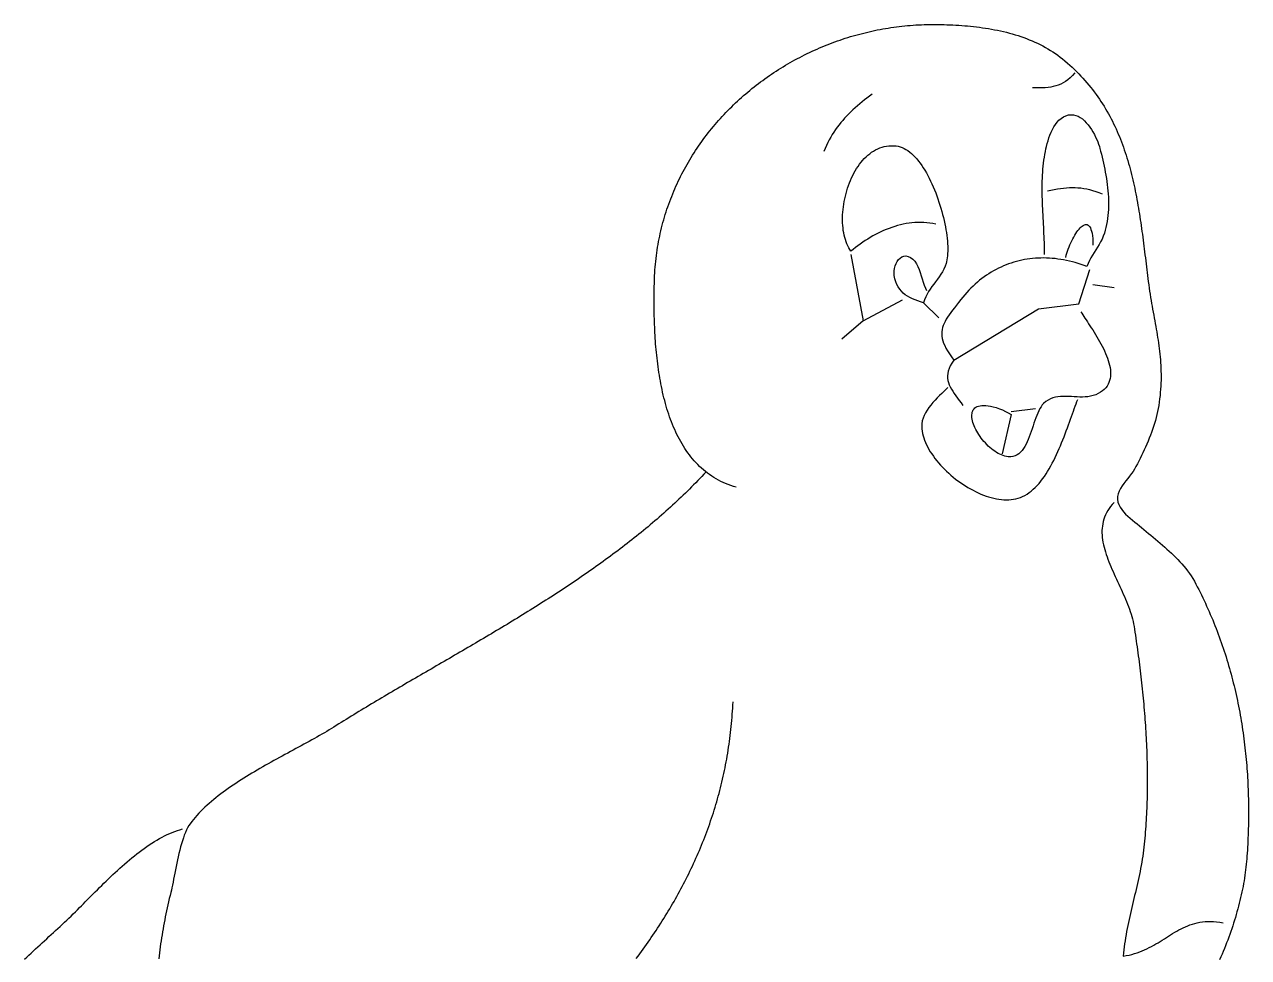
# Model space of a CAD drawing. Header units: millimetres. Extents: x 38 to 1209, y 36 to 1580.
# Drawn here: x 184.8 to 589.4, y 1271.5 to 1580 of the extents above; entities that cross this region are included whole.
import ezdxf

# ---------------------------------------------------------------- set-up
doc = ezdxf.new("R2010")
doc.units = ezdxf.units.MM
doc.layers.add('0_0_0', color=3, linetype='Continuous')

msp = doc.modelspace()

# ---------------------------------------------------------------- linework, layer by layer
at = {"layer": '0_0_0'}
for points in [[(420, 1427), (419.1094, 1427.2651), (418.2383, 1427.5542), (417.3864, 1427.8667), (416.5534, 1428.2024), (415.7392, 1428.5607), (414.9435, 1428.9412), (414.1663, 1429.3435), (413.4071, 1429.7672), (412.6659, 1430.2118), (411.9424, 1430.6769), (411.2364, 1431.1621), (410.5478, 1431.667), (409.8762, 1432.1911), (409.2216, 1432.7339), (408.5836, 1433.2952), (407.9621, 1433.8744), (407.3569, 1434.4711), (406.7677, 1435.0849), (406.1944, 1435.7153), (405.6367, 1436.362), (405.0944, 1437.0245), (404.5674, 1437.7023), (404.0554, 1438.3951), (403.5582, 1439.1025), (403.0757, 1439.8239), (402.6075, 1440.559), (402.1535, 1441.3073), (401.7135, 1442.0684), (401.2872, 1442.8419), (400.8745, 1443.6274), (400.4752, 1444.4244), (400.089, 1445.2325), (399.7157, 1446.0512), (399.3552, 1446.8802), (399.0072, 1447.719), (398.6715, 1448.5672), (398.3479, 1449.4244), (398.0362, 1450.2901), (397.7361, 1451.1639), (397.4476, 1452.0454), (397.1703, 1452.9341), (396.9041, 1453.8296), (396.6488, 1454.7316), (396.4041, 1455.6395), (396.1698, 1456.5529), (395.9458, 1457.4715), (395.7317, 1458.3947), (395.5275, 1459.3222), (395.3329, 1460.2535), (395.1477, 1461.1882), (394.9717, 1462.1259), (394.8047, 1463.0661), (394.6464, 1464.0085), (394.4967, 1464.9525), (394.3553, 1465.8978), (394.2221, 1466.8439), (394.0969, 1467.7905), (393.9793, 1468.737), (393.8693, 1469.683), (393.7666, 1470.6282), (393.671, 1471.5721), (393.5823, 1472.5142), (393.5003, 1473.4542), (393.4248, 1474.3916), (393.3555, 1475.3259), (393.2923, 1476.2569), (393.235, 1477.1839), (393.1833, 1478.1067), (393.137, 1479.0247), (393.096, 1479.9376), (393.06, 1480.8448), (393.0288, 1481.7461), (393.0022, 1482.641), (392.98, 1483.5289), (392.962, 1484.4096), (392.948, 1485.2826), (392.9378, 1486.1474), (392.9311, 1487.0036), (392.9278, 1487.8508), (392.9276, 1488.6886), (392.9304, 1489.5165), (392.9359, 1490.3341), (392.9439, 1491.1411), (392.9542, 1491.9368), (392.9667, 1492.721), (392.981, 1493.4933), (392.997, 1494.253), (393.0146, 1495), (393.0438, 1495.9655), (393.0841, 1496.9277), (393.1353, 1497.8864), (393.1973, 1498.8416), (393.2702, 1499.7933), (393.3537, 1500.7413), (393.4479, 1501.6858), (393.5527, 1502.6266), (393.668, 1503.5638), (393.7938, 1504.4971), (393.9299, 1505.4268), (394.0763, 1506.3526), (394.2331, 1507.2745), (394.3999, 1508.1926), (394.5769, 1509.1067), (394.764, 1510.0169), (394.961, 1510.923), (395.168, 1511.8251), (395.3848, 1512.7232), (395.6113, 1513.617), (395.8476, 1514.5068), (396.0935, 1515.3923), (396.349, 1516.2736), (396.614, 1517.1506), (396.8885, 1518.0232), (397.1723, 1518.8915), (397.4655, 1519.7555), (397.7678, 1520.6149), (398.0794, 1521.4699), (398.4, 1522.3204), (398.7297, 1523.1663), (399.0684, 1524.0076), (399.416, 1524.8443), (399.7724, 1525.6763), (400.1376, 1526.5036), (400.5115, 1527.3261), (400.894, 1528.1438), (401.2851, 1528.9567), (401.6847, 1529.7648), (402.0927, 1530.5679), (402.5091, 1531.3661), (402.9338, 1532.1593), (403.3667, 1532.9474), (403.8078, 1533.7305), (404.257, 1534.5085), (404.7142, 1535.2813), (405.1794, 1536.0489), (405.6525, 1536.8114), (406.1334, 1537.5685), (406.622, 1538.3204), (407.1184, 1539.0669), (407.6224, 1539.808), (408.134, 1540.5437), (408.653, 1541.2739), (409.1795, 1541.9987), (409.7133, 1542.7179), (410.2544, 1543.4315), (410.8028, 1544.1395), (411.3583, 1544.8419), (411.9209, 1545.5385), (412.4905, 1546.2294), (413.0671, 1546.9146), (413.6505, 1547.5939), (414.2408, 1548.2674), (414.8379, 1548.935), (415.4416, 1549.5966), (416.0519, 1550.2523), (416.6688, 1550.902), (417.2922, 1551.5456), (417.922, 1552.1831), (418.5582, 1552.8145), (419.2006, 1553.4397), (419.8492, 1554.0588), (420.504, 1554.6715), (421.1649, 1555.278), (421.8318, 1555.8782), (422.5046, 1556.472), (423.1834, 1557.0594), (423.8679, 1557.6404), (424.5582, 1558.2149), (425.2541, 1558.7828), (425.9557, 1559.3442), (426.6628, 1559.899), (427.3754, 1560.4472), (428.0934, 1560.9887), (428.8167, 1561.5235), (429.5453, 1562.0515), (430.2792, 1562.5727), (431.0181, 1563.0871), (431.7622, 1563.5946), (432.5112, 1564.0952), (433.2652, 1564.5888), (434.024, 1565.0755), (434.7877, 1565.5551), (435.5561, 1566.0276), (436.3292, 1566.4931), (437.1068, 1566.9514), (437.889, 1567.4025), (438.6757, 1567.8463), (439.4668, 1568.283), (440.2622, 1568.7123), (441.0618, 1569.1342), (441.8657, 1569.5488), (442.6737, 1569.956), (443.4858, 1570.3556), (444.3019, 1570.7478), (445.1219, 1571.1325), (445.9457, 1571.5095), (446.7734, 1571.879), (447.6048, 1572.2408), (448.4398, 1572.5949), (449.2785, 1572.9412), (450.1206, 1573.2798), (450.9663, 1573.6105), (451.8153, 1573.9335), (452.6676, 1574.2485), (453.5232, 1574.5555), (454.382, 1574.8546), (455.244, 1575.1457), (456.1089, 1575.4288), (456.9769, 1575.7037), (457.8478, 1575.9705), (458.7215, 1576.2292), (459.5981, 1576.4796), (460.4773, 1576.7218), (461.3592, 1576.9557), (462.2437, 1577.1813), (463.1307, 1577.3985), (464.0202, 1577.6073), (464.912, 1577.8077), (465.8062, 1577.9996), (466.7026, 1578.1829), (467.6012, 1578.3577), (468.5019, 1578.5239), (469.4047, 1578.6815), (470.3094, 1578.8304), (471.2161, 1578.9705), (472.1246, 1579.1019), (473.0349, 1579.2245), (473.9469, 1579.3383), (474.8605, 1579.4432), (475.7758, 1579.5392), (476.6925, 1579.6262), (477.6107, 1579.7042), (478.5302, 1579.7732), (479.4511, 1579.8331), (480.3732, 1579.8839), (481.2964, 1579.9256), (482.2208, 1579.9581), (483.1463, 1579.9813), (484.0726, 1579.9953), (485, 1580), (485.9314, 1579.9972), (486.8704, 1579.9888), (487.8166, 1579.9743), (488.7694, 1579.9534), (489.7283, 1579.9257), (490.6928, 1579.8909), (491.6623, 1579.8486), (492.6364, 1579.7985), (493.6145, 1579.7402), (494.5961, 1579.6734), (495.5807, 1579.5978), (496.5677, 1579.5128), (497.5568, 1579.4183), (498.5472, 1579.3139), (499.5386, 1579.1991), (500.5304, 1579.0737), (501.5221, 1578.9373), (502.5132, 1578.7896), (503.5031, 1578.6301), (504.4913, 1578.4586), (505.4774, 1578.2747), (506.4608, 1578.078), (507.441, 1577.8682), (508.4174, 1577.6449), (509.3896, 1577.4078), (510.3571, 1577.1565), (511.3193, 1576.8907), (512.2756, 1576.61), (513.2257, 1576.3141), (514.1689, 1576.0026), (515.1048, 1575.6751), (516.0328, 1575.3314), (516.9525, 1574.971), (517.8632, 1574.5936), (518.7646, 1574.1988), (519.656, 1573.7863), (520.537, 1573.3558), (521.407, 1572.9069), (522.2655, 1572.4392), (523.112, 1571.9524), (523.946, 1571.4461), (524.767, 1570.92), (525.5745, 1570.3737), (526.3679, 1569.8069), (527.1466, 1569.2192), (527.9104, 1568.6103), (528.7318, 1567.926), (529.5351, 1567.2351), (530.3205, 1566.5375), (531.0881, 1565.8334), (531.8383, 1565.1229), (532.5713, 1564.4059), (533.2872, 1563.6827), (533.9864, 1562.9532), (534.6691, 1562.2176), (535.3356, 1561.4759), (535.9859, 1560.7281), (536.6205, 1559.9745), (537.2396, 1559.215), (537.8433, 1558.4496), (538.4319, 1557.6786), (539.0057, 1556.902), (539.5649, 1556.1198), (540.1098, 1555.3321), (540.6405, 1554.539), (541.1573, 1553.7406), (541.6605, 1552.9369), (542.1503, 1552.1281), (542.6269, 1551.3141), (543.0905, 1550.4951), (543.5415, 1549.6712), (543.9801, 1548.8423), (544.4064, 1548.0087), (544.8207, 1547.1703), (545.2233, 1546.3273), (545.6145, 1545.4797), (545.9943, 1544.6277), (546.3632, 1543.7711), (546.7212, 1542.9103), (547.0687, 1542.0451), (547.406, 1541.1758), (547.7331, 1540.3023), (548.0505, 1539.4248), (548.3582, 1538.5433), (548.6566, 1537.6579), (548.9459, 1536.7686), (549.2263, 1535.8757), (549.4982, 1534.979), (549.7616, 1534.0788), (550.0168, 1533.175), (550.2642, 1532.2678), (550.5038, 1531.3572), (550.7361, 1530.4433), (550.9611, 1529.5262), (551.1792, 1528.606), (551.3906, 1527.6826), (551.5955, 1526.7563), (551.7941, 1525.8271), (551.9868, 1524.895), (552.1736, 1523.9601), (552.355, 1523.0226), (552.5311, 1522.0824), (552.7021, 1521.1397), (552.8683, 1520.1945), (553.03, 1519.2469), (553.1873, 1518.297), (553.3405, 1517.3449), (553.4899, 1516.3906), (553.6357, 1515.4342), (553.7781, 1514.4758), (553.9174, 1513.5154), (554.0537, 1512.5532), (554.1874, 1511.5892), (554.3187, 1510.6234), (554.4478, 1509.6561), (554.575, 1508.6871), (554.7005, 1507.7167), (554.8245, 1506.7449), (554.9473, 1505.7717), (555.0691, 1504.7973), (555.1901, 1503.8216), (555.3107, 1502.8449), (555.4309, 1501.8671), (555.5512, 1500.8884), (555.6717, 1499.9087), (555.7926, 1498.9283), (555.9142, 1497.9471), (556.0367, 1496.9653), (556.1604, 1495.9829), (556.2855, 1495), (556.4274, 1493.9255), (556.5754, 1492.8672), (556.729, 1491.8241), (556.8873, 1490.7956), (557.0497, 1489.7806), (557.2155, 1488.7784), (557.3841, 1487.788), (557.5547, 1486.8088), (557.7267, 1485.8396), (557.8994, 1484.8799), (558.0721, 1483.9286), (558.2442, 1482.9849), (558.4149, 1482.0481), (558.5836, 1481.1171), (558.7496, 1480.1913), (558.9122, 1479.2697), (559.0708, 1478.3514), (559.2246, 1477.4357), (559.373, 1476.5216), (559.5153, 1475.6083), (559.6508, 1474.6951), (559.7788, 1473.7809), (559.8987, 1472.865), (560.0098, 1471.9465), (560.1114, 1471.0246), (560.2028, 1470.0984), (560.2833, 1469.167), (560.3523, 1468.2296), (560.409, 1467.2854), (560.4529, 1466.3335), (560.4832, 1465.373), (560.4992, 1464.4032), (560.5002, 1463.4231), (560.4857, 1462.4318), (560.4548, 1461.4286), (560.407, 1460.4127), (560.3415, 1459.383), (560.2576, 1458.3388), (560.1547, 1457.2793), (560.0322, 1456.2035), (559.8892, 1455.1107), (559.7252, 1454), (559.5595, 1453.024), (559.367, 1452.0436), (559.1491, 1451.06), (558.9067, 1450.0739), (558.6412, 1449.0864), (558.3537, 1448.0984), (558.0454, 1447.1108), (557.7175, 1446.1247), (557.3711, 1445.1409), (557.0074, 1444.1604), (556.6277, 1443.1842), (556.2331, 1442.2132), (555.8248, 1441.2483), (555.404, 1440.2907), (554.9719, 1439.341), (554.5296, 1438.4004), (554.0783, 1437.4698), (553.6193, 1436.5502), (553.1537, 1435.6424), (552.6826, 1434.7475), (552.2074, 1433.8663), (551.7291, 1433), (551.2662, 1432.2507), (550.7211, 1431.4847), (550.1182, 1430.7023), (549.4818, 1429.9041), (548.8364, 1429.0904), (548.2064, 1428.2618), (547.6162, 1427.4186), (547.0903, 1426.5613), (546.653, 1425.6903), (546.3288, 1424.8061), (546.1421, 1423.9092), (546.1173, 1423), (546.2604, 1422.1113), (546.5504, 1421.2531), (546.9681, 1420.425), (547.4947, 1419.6266), (548.1111, 1418.8575), (548.7984, 1418.1175), (549.5375, 1417.406), (550.3096, 1416.7229), (551.0957, 1416.0676), (551.8767, 1415.4399), (552.6338, 1414.8393), (553.3478, 1414.2656), (554, 1413.7183), (554.7707, 1413.0539), (555.5445, 1412.3962), (556.3202, 1411.7436), (557.0966, 1411.0948), (557.8726, 1410.4485), (558.647, 1409.8032), (559.4187, 1409.1577), (560.1864, 1408.5104), (560.9491, 1407.86), (561.7056, 1407.2052), (562.4546, 1406.5446), (563.1951, 1405.8767), (563.9259, 1405.2003), (564.6458, 1404.514), (565.3537, 1403.8163), (566.0484, 1403.1059), (566.7288, 1402.3814), (567.3936, 1401.6414), (568.0418, 1400.8846), (568.6721, 1400.1096), (569.2834, 1399.315), (569.8746, 1398.4994), (570.4445, 1397.6615), (570.9918, 1396.7999), (571.5156, 1395.9132), (572.0146, 1395), (572.4837, 1394.0976), (572.9458, 1393.1932), (573.4008, 1392.2867), (573.8487, 1391.3782), (574.2897, 1390.4676), (574.7236, 1389.555), (575.1506, 1388.6405), (575.5706, 1387.724), (575.9837, 1386.8056), (576.3899, 1385.8853), (576.7893, 1384.9631), (577.1819, 1384.039), (577.5677, 1383.1131), (577.9467, 1382.1853), (578.3189, 1381.2558), (578.6845, 1380.3244), (579.0434, 1379.3914), (579.3956, 1378.4565), (579.7412, 1377.52), (580.0802, 1376.5818), (580.4126, 1375.6419), (580.7385, 1374.7003), (581.0578, 1373.7572), (581.3707, 1372.8124), (581.6772, 1371.866), (581.9772, 1370.9181), (582.2707, 1369.9687), (582.558, 1369.0177), (582.8389, 1368.0652), (583.1134, 1367.1113), (583.3817, 1366.1559), (583.6437, 1365.1991), (583.8995, 1364.2409), (584.1491, 1363.2813), (584.3925, 1362.3203), (584.6298, 1361.358), (584.8609, 1360.3943), (585.086, 1359.4294), (585.305, 1358.4632), (585.5179, 1357.4957), (585.7249, 1356.527), (585.9258, 1355.5571), (586.1209, 1354.586), (586.31, 1353.6138), (586.4932, 1352.6404), (586.6705, 1351.6658), (586.842, 1350.6902), (587.0077, 1349.7135), (587.1677, 1348.7357), (587.3218, 1347.7569), (587.4703, 1346.7771), (587.613, 1345.7963), (587.7501, 1344.8146), (587.8816, 1343.8318), (588.0074, 1342.8482), (588.1277, 1341.8636), (588.2424, 1340.8782), (588.3515, 1339.8919), (588.4552, 1338.9048), (588.5534, 1337.9168), (588.6462, 1336.9281), (588.7335, 1335.9386), (588.8155, 1334.9483), (588.8921, 1333.9573), (588.9634, 1332.9656), (589.0294, 1331.9733), (589.0901, 1330.9802), (589.1455, 1329.9865), (589.1958, 1328.9922), (589.2409, 1327.9973), (589.2808, 1327.0018), (589.3155, 1326.0058), (589.3452, 1325.0092), (589.3698, 1324.0122), (589.3893, 1323.0146), (589.4039, 1322.0166), (589.4134, 1321.0181), (589.418, 1320.0192), (589.4176, 1319.0199), (589.4123, 1318.0202), (589.4022, 1317.0202), (589.3872, 1316.0198), (589.3674, 1315.0191), (589.3428, 1314.0182), (589.3134, 1313.0169), (589.2793, 1312.0154), (589.2405, 1311.0137), (589.197, 1310.0118), (589.1489, 1309.0097), (589.0961, 1308.0075), (589.0387, 1307.0051), (588.9768, 1306.0026), (588.9104, 1305), (588.8439, 1304.109), (588.7666, 1303.2143), (588.6784, 1302.3159), (588.5796, 1301.414), (588.47, 1300.5088), (588.3499, 1299.6005), (588.2194, 1298.6891), (588.0784, 1297.7749), (587.9271, 1296.858), (587.7657, 1295.9386), (587.5941, 1295.0168), (587.4125, 1294.0929), (587.2209, 1293.1669), (587.0194, 1292.239), (586.8082, 1291.3094), (586.5873, 1290.3782), (586.3568, 1289.4457), (586.1168, 1288.5119), (585.8673, 1287.5771), (585.6085, 1286.6413), (585.3405, 1285.7048), (585.0633, 1284.7677), (584.777, 1283.8302), (584.4817, 1282.8924), (584.1776, 1281.9545), (583.8646, 1281.0166), (583.5429, 1280.079), (583.2125, 1279.1417), (582.8736, 1278.205), (582.5262, 1277.269), (582.1704, 1276.3338), (581.8063, 1275.3997), (581.4341, 1274.4667), (581.0537, 1273.5351), (580.6653, 1272.605), (580.2689, 1271.6765), (579.8647, 1270.7499)], [(532, 1564), (531.2071, 1563.1449), (530.4265, 1562.3933), (529.653, 1561.7384), (528.8818, 1561.1736), (528.1079, 1560.6923), (527.3264, 1560.2877), (526.5322, 1559.9532), (525.7205, 1559.6823), (524.8863, 1559.4681), (524.0246, 1559.304), (523.1304, 1559.1835), (522.1989, 1559.0997), (521.2251, 1559.0462), (520.2039, 1559.0161), (519.1305, 1559.0029), (518, 1559)], [(465, 1557), (464.1333, 1556.3415), (463.2868, 1555.6868), (462.4604, 1555.0342), (461.6538, 1554.3822), (460.867, 1553.7291), (460.0996, 1553.0733), (459.3516, 1552.4134), (458.6228, 1551.7476), (457.913, 1551.0745), (457.222, 1550.3923), (456.5496, 1549.6995), (455.8958, 1548.9946), (455.2603, 1548.2759), (454.6429, 1547.5419), (454.0435, 1546.7909), (453.4618, 1546.0214), (452.8979, 1545.2318), (452.3513, 1544.4205), (451.8221, 1543.5859), (451.3099, 1542.7264), (450.8148, 1541.8404), (450.3363, 1540.9264), (449.8745, 1539.9827), (449.4291, 1539.0077), (449, 1538)], [(522, 1504), (521.995, 1504.9757), (521.9807, 1505.9574), (521.9581, 1506.9446), (521.928, 1507.9369), (521.8916, 1508.9339), (521.8496, 1509.9353), (521.803, 1510.9404), (521.7528, 1511.949), (521.7, 1512.9606), (521.6454, 1513.9748), (521.5901, 1514.9912), (521.5349, 1516.0093), (521.4809, 1517.0288), (521.4289, 1518.0491), (521.38, 1519.07), (521.3351, 1520.0909), (521.295, 1521.1115), (521.2609, 1522.1313), (521.2335, 1523.1499), (521.2139, 1524.1669), (521.2031, 1525.1818), (521.2019, 1526.1943), (521.2113, 1527.204), (521.2322, 1528.2103), (521.2657, 1529.2129), (521.3126, 1530.2114), (521.3739, 1531.2054), (521.4506, 1532.1943), (521.5436, 1533.1779), (521.6538, 1534.1556), (521.7822, 1535.1271), (521.9298, 1536.0919), (522.0975, 1537.0497), (522.2862, 1538), (522.4662, 1538.8312), (522.6693, 1539.7075), (522.8991, 1540.6171), (523.1592, 1541.5482), (523.4531, 1542.4889), (523.7845, 1543.4275), (524.1569, 1544.3521), (524.574, 1545.2509), (525.0392, 1546.1121), (525.5562, 1546.9239), (526.1287, 1547.6744), (526.7601, 1548.3519), (527.454, 1548.9445), (528.2141, 1549.4404), (529.044, 1549.8278), (529.8915, 1550.0737), (530.7181, 1550.1673), (531.5222, 1550.12), (532.3023, 1549.9436), (533.0569, 1549.6494), (533.7845, 1549.2493), (534.4835, 1548.7546), (535.1526, 1548.1771), (535.7901, 1547.5283), (536.3946, 1546.8197), (536.9645, 1546.0631), (537.4985, 1545.2699), (537.9949, 1544.4518), (538.4522, 1543.6203), (538.8691, 1542.7871), (539.2438, 1541.9637), (539.575, 1541.1617), (539.8612, 1540.3926), (540.1008, 1539.6682), (540.2924, 1539), (540.5363, 1538.0583), (540.7767, 1537.1038), (541.0122, 1536.1374), (541.2417, 1535.1602), (541.4639, 1534.1731), (541.6776, 1533.177), (541.8816, 1532.1731), (542.0748, 1531.1622), (542.2558, 1530.1453), (542.4234, 1529.1235), (542.5765, 1528.0977), (542.7138, 1527.0689), (542.8342, 1526.038), (542.9363, 1525.0061), (543.019, 1523.9742), (543.081, 1522.9431), (543.1212, 1521.914), (543.1383, 1520.8877), (543.1312, 1519.8653), (543.0985, 1518.8478), (543.0391, 1517.8361), (542.9518, 1516.8312), (542.8353, 1515.8341), (542.6885, 1514.8458), (542.51, 1513.8672), (542.2988, 1512.8994), (542.0535, 1511.9433), (541.7731, 1511), (541.4165, 1510.0162), (540.9955, 1509.0691), (540.5225, 1508.1513), (540.0101, 1507.2554), (539.471, 1506.3742), (538.9175, 1505.5003), (538.3623, 1504.6264), (537.818, 1503.7452), (537.297, 1502.8492), (536.812, 1501.9313), (536.3755, 1500.9839), (536, 1500), (535.0318, 1500.3531), (534.0649, 1500.6823), (533.0994, 1500.9878), (532.1356, 1501.2694), (531.1737, 1501.5271), (530.214, 1501.761), (529.2567, 1501.9709), (528.302, 1502.157), (527.3501, 1502.3191), (526.4013, 1502.4573), (525.4559, 1502.5716), (524.5139, 1502.6619), (523.5758, 1502.7282), (522.6417, 1502.7705), (521.7118, 1502.7889), (520.7865, 1502.7832), (519.8658, 1502.7535), (518.9501, 1502.6998), (518.0395, 1502.622), (517.1344, 1502.5202), (516.235, 1502.3943), (515.3414, 1502.2443), (514.4539, 1502.0701), (513.5728, 1501.8719), (512.6982, 1501.6496), (511.8305, 1501.403), (510.9698, 1501.1324), (510.1164, 1500.8376), (509.2705, 1500.5185), (508.4324, 1500.1753), (507.6023, 1499.8079), (506.7803, 1499.4163), (505.9668, 1499.0004), (505.162, 1498.5602), (504.3661, 1498.0959), (503.5794, 1497.6072), (502.802, 1497.0942), (502.0342, 1496.557), (501.2763, 1495.9954), (500.5285, 1495.4095), (499.791, 1494.7992), (499.064, 1494.1646), (498.3478, 1493.5057), (497.6426, 1492.8223), (496.9487, 1492.1146), (496.2662, 1491.3824), (495.5955, 1490.6258), (494.9367, 1489.8448), (494.2901, 1489.0394), (493.5528, 1488.101), (492.8499, 1487.2076), (492.1841, 1486.3548), (491.5578, 1485.5382), (490.9736, 1484.7534), (490.4339, 1483.996), (489.9413, 1483.2617), (489.4983, 1482.5461), (489.1075, 1481.8448), (488.7713, 1481.1534), (488.4922, 1480.4676), (488.2729, 1479.783), (488.1157, 1479.0952), (488.0233, 1478.3998), (487.9982, 1477.6925), (488.0428, 1476.9689), (488.1597, 1476.2245), (488.3514, 1475.4551), (488.6205, 1474.6563), (488.9694, 1473.8237), (489.4006, 1472.9528), (489.9168, 1472.0394), (490.5204, 1471.079), (491.214, 1470.0673), (492, 1469), (520, 1486.0061), (533.3649, 1487.6428), (537, 1499)], [(486, 1514), (485.0166, 1514.1922), (484.0334, 1514.3422), (483.0508, 1514.4509), (482.0694, 1514.5194), (481.0897, 1514.5486), (480.1124, 1514.5398), (479.1378, 1514.4939), (478.1666, 1514.4119), (477.1994, 1514.295), (476.2365, 1514.1442), (475.2787, 1513.9605), (474.3263, 1513.7449), (473.38, 1513.4986), (472.4404, 1513.2226), (471.5078, 1512.9179), (470.583, 1512.5855), (469.6664, 1512.2266), (468.7585, 1511.8422), (467.86, 1511.4333), (466.9713, 1511.001), (466.0929, 1510.5463), (465.2255, 1510.0703), (464.3696, 1509.574), (463.5257, 1509.0585), (462.6943, 1508.5248), (461.8761, 1507.974), (461.0714, 1507.4071), (460.2809, 1506.8252), (459.5052, 1506.2294), (458.7447, 1505.6206), (458, 1505), (457.6199, 1505.5653), (457.2687, 1506.1637), (456.946, 1506.7931), (456.6515, 1507.4521), (456.3851, 1508.1387), (456.1466, 1508.8514), (455.9357, 1509.5884), (455.7522, 1510.3479), (455.5958, 1511.1282), (455.4664, 1511.9277), (455.3636, 1512.7445), (455.2874, 1513.577), (455.2374, 1514.4234), (455.2134, 1515.282), (455.2152, 1516.1511), (455.2426, 1517.0289), (455.2953, 1517.9138), (455.3732, 1518.804), (455.4759, 1519.6978), (455.6033, 1520.5934), (455.7551, 1521.4891), (455.9311, 1522.3833), (456.1311, 1523.2741), (456.3549, 1524.1599), (456.6022, 1525.039), (456.8728, 1525.9095), (457.1664, 1526.7698), (457.4829, 1527.6182), (457.822, 1528.4529), (458.1835, 1529.2722), (458.5672, 1530.0744), (458.9727, 1530.8577), (459.4, 1531.6205), (459.8488, 1532.361), (460.3188, 1533.0774), (460.8099, 1533.7681), (461.3218, 1534.4314), (461.8542, 1535.0654), (462.407, 1535.6686), (462.9798, 1536.2391), (463.5726, 1536.7752), (464.185, 1537.2752), (464.8169, 1537.7374), (465.468, 1538.1601), (466.1381, 1538.5415), (466.8269, 1538.8799), (467.5342, 1539.1736), (468.2599, 1539.4209), (469.0036, 1539.6199), (469.7651, 1539.7691), (470.5443, 1539.8667), (471.3409, 1539.9109), (472.1546, 1539.9001), (472.9853, 1539.8325), (473.6387, 1539.7245), (474.2856, 1539.5533), (474.9253, 1539.3212), (475.5575, 1539.0304), (476.1818, 1538.6831), (476.7977, 1538.2816), (477.4049, 1537.8282), (478.003, 1537.325), (478.5915, 1536.7743), (479.1701, 1536.1784), (479.7382, 1535.5394), (480.2956, 1534.8597), (480.8418, 1534.1415), (481.3764, 1533.3871), (481.8989, 1532.5986), (482.4091, 1531.7783), (482.9064, 1530.9285), (483.3904, 1530.0514), (483.8608, 1529.1492), (484.3171, 1528.2243), (484.759, 1527.2787), (485.1859, 1526.3149), (485.5976, 1525.335), (485.9935, 1524.3412), (486.3734, 1523.3359), (486.7367, 1522.3212), (487.083, 1521.2995), (487.4121, 1520.2728), (487.7233, 1519.2436), (488.0164, 1518.214), (488.2909, 1517.1862), (488.5465, 1516.1626), (488.7826, 1515.1454), (488.9989, 1514.1367), (489.1951, 1513.1389), (489.3705, 1512.1542), (489.525, 1511.1849), (489.658, 1510.2331), (489.7691, 1509.3012), (489.858, 1508.3913), (489.9242, 1507.5057), (489.9673, 1506.6467), (489.987, 1505.8165), (489.9827, 1505.0173), (489.9541, 1504.2515), (489.9007, 1503.5211), (489.8223, 1502.8286), (489.7183, 1502.176), (489.5883, 1501.5657), (489.432, 1501), (489.0875, 1500.0421), (488.6747, 1499.1265), (488.2043, 1498.2464), (487.6871, 1497.3951), (487.134, 1496.5657), (486.5557, 1495.7516), (485.963, 1494.9461), (485.3667, 1494.1423), (484.7777, 1493.3336), (484.2067, 1492.5132), (483.6645, 1491.6744), (483.1619, 1490.8104), (482.7098, 1489.9144), (482.3188, 1488.9799), (482, 1488), (481.0256, 1488.2796), (480.0826, 1488.5822), (479.1746, 1488.9131), (478.3051, 1489.2774), (477.4777, 1489.6804), (476.6959, 1490.1275), (475.9631, 1490.6238), (475.2831, 1491.1746), (474.6592, 1491.7853), (474.095, 1492.4609), (473.5941, 1493.2069), (473.16, 1494.0285), (472.7963, 1494.9308), (472.5064, 1495.9193), (472.2939, 1496.9992), (472.2312, 1497.7605), (472.2654, 1498.5571), (472.3914, 1499.3657), (472.6045, 1500.1629), (472.8996, 1500.9253), (473.2718, 1501.6298), (473.7163, 1502.2528), (474.228, 1502.7712), (474.8022, 1503.1616), (475.4338, 1503.4007), (476.118, 1503.4651), (476.8498, 1503.3315), (477.6243, 1502.9767), (478.4367, 1502.3773), (479.0848, 1501.6935), (479.6383, 1500.8898), (480.1133, 1499.9889), (480.5256, 1499.0134), (480.8912, 1497.986), (481.2262, 1496.9294), (481.5464, 1495.8661), (481.868, 1494.8189), (482.2068, 1493.8103), (482.5788, 1492.8631), (483, 1492)], [(523, 1525), (524.1085, 1525.2227), (525.1836, 1525.4247), (526.2291, 1525.6039), (527.2489, 1525.7578), (528.247, 1525.8844), (529.2271, 1525.9812), (530.1931, 1526.046), (531.149, 1526.0766), (532.0985, 1526.0707), (533.0456, 1526.026), (533.9942, 1525.9402), (534.948, 1525.8111), (535.9111, 1525.6365), (536.8872, 1525.4139), (537.8803, 1525.1413), (538.8942, 1524.8163), (539.9328, 1524.4366), (541, 1524)], [(529, 1503), (529.1712, 1503.6733), (529.3678, 1504.3573), (529.588, 1505.0478), (529.83, 1505.7406), (530.0918, 1506.4317), (530.3716, 1507.1167), (530.6676, 1507.7917), (530.9779, 1508.4523), (531.3007, 1509.0945), (531.6341, 1509.7142), (531.9762, 1510.307), (532.3252, 1510.869), (532.6793, 1511.3959), (533.0366, 1511.8836), (533.3952, 1512.3279), (533.7533, 1512.7246), (534.109, 1513.0697), (534.4606, 1513.359), (534.806, 1513.5882), (535.1435, 1513.7533), (535.4713, 1513.85), (535.7875, 1513.8743), (536.0901, 1513.822), (536.3774, 1513.6888), (536.6476, 1513.4708), (536.8987, 1513.1636), (537.1289, 1512.7632), (537.3364, 1512.2653), (537.5193, 1511.6659), (537.6757, 1510.9608), (537.8039, 1510.1458), (537.9018, 1509.2168), (537.9678, 1508.1695), (538, 1507)], [(458, 1504), (462, 1482), (475, 1489)], [(538, 1494), (545, 1493)], [(482, 1488), (487, 1483)], [(462, 1482), (455, 1476)], [(534, 1485), (534.2889, 1484.531), (534.6083, 1484.0279), (534.9554, 1483.4926), (535.3269, 1482.9268), (535.72, 1482.3325), (536.1317, 1481.7115), (536.5589, 1481.0656), (536.9986, 1480.3968), (537.4479, 1479.7068), (537.9038, 1478.9976), (538.3631, 1478.271), (538.823, 1477.5288), (539.2805, 1476.773), (539.7324, 1476.0052), (540.176, 1475.2276), (540.608, 1474.4418), (541.0256, 1473.6497), (541.4257, 1472.8532), (541.8054, 1472.0542), (542.1616, 1471.2545), (542.4913, 1470.456), (542.7915, 1469.6605), (543.0593, 1468.8699), (543.2916, 1468.0861), (543.4855, 1467.3108), (543.6378, 1466.546), (543.7457, 1465.7935), (543.8061, 1465.0552), (543.816, 1464.3329), (543.7725, 1463.6286), (543.6725, 1462.9439), (543.513, 1462.2809), (543.291, 1461.6413), (543.0035, 1461.0271), (542.6476, 1460.44), (542.2202, 1459.882), (541.7182, 1459.3549), (541.1389, 1458.8605), (540.479, 1458.4008), (539.7356, 1457.9775), (538.9058, 1457.5926), (538.0725, 1457.2942), (537.2175, 1457.0783), (536.3441, 1456.9337), (535.4553, 1456.8493), (534.5542, 1456.8142), (533.6439, 1456.8173), (532.7276, 1456.8475), (531.8084, 1456.8937), (530.8894, 1456.945), (529.9736, 1456.9903), (529.0643, 1457.0185), (528.1646, 1457.0186), (527.2775, 1456.9796), (526.4062, 1456.8904), (525.5538, 1456.7399), (524.7234, 1456.5171), (523.9181, 1456.2109), (523.1411, 1455.8104), (522.3955, 1455.3044), (521.6844, 1454.682), (521.2415, 1454.1882), (520.8287, 1453.619), (520.4426, 1452.982), (520.0795, 1452.2846), (519.736, 1451.5347), (519.4085, 1450.7396), (519.0935, 1449.9071), (518.7875, 1449.0447), (518.4869, 1448.16), (518.1883, 1447.2607), (517.8881, 1446.3542), (517.5828, 1445.4483), (517.2688, 1444.5504), (516.9428, 1443.6683), (516.601, 1442.8095), (516.2401, 1441.9816), (515.8565, 1441.1922), (515.4466, 1440.4488), (515.0069, 1439.7592), (514.534, 1439.1308), (514.0243, 1438.5713), (513.4743, 1438.0883), (512.8804, 1437.6894), (512.2392, 1437.3821), (511.547, 1437.1741), (510.8005, 1437.073), (509.9961, 1437.0864), (509.4388, 1437.1599), (508.8776, 1437.2816), (508.3142, 1437.4492), (507.75, 1437.6603), (507.1867, 1437.9123), (506.6258, 1438.203), (506.0688, 1438.5298), (505.5174, 1438.8904), (504.9732, 1439.2824), (504.4375, 1439.7034), (503.9121, 1440.1509), (503.3986, 1440.6225), (502.8983, 1441.1159), (502.4131, 1441.6286), (501.9443, 1442.1582), (501.4936, 1442.7023), (501.0625, 1443.2585), (500.6526, 1443.8243), (500.2654, 1444.3974), (499.9026, 1444.9754), (499.5657, 1445.5558), (499.2562, 1446.1362), (498.9758, 1446.7142), (498.7259, 1447.2875), (498.5082, 1447.8535), (498.3242, 1448.41), (498.1755, 1448.9544), (498.0636, 1449.4843), (497.9902, 1449.9974), (497.9567, 1450.4913), (497.9648, 1450.9635), (498.0159, 1451.4116), (498.1118, 1451.8332), (498.2539, 1452.2259), (498.4438, 1452.5873), (498.6831, 1452.9149), (498.9733, 1453.2065), (499.316, 1453.4594), (499.7128, 1453.6715), (500.1652, 1453.8401), (500.6749, 1453.963), (501.2432, 1454.0377), (501.8719, 1454.0617), (502.5626, 1454.0328), (503.3166, 1453.9484), (504.1357, 1453.8062), (505.0214, 1453.6038), (505.9753, 1453.3387), (507.0588, 1452.9716), (508.0702, 1452.5521), (509.0422, 1452.0823), (510.0078, 1451.5642), (511, 1451), (508, 1438)], [(492, 1469), (491.3546, 1468.0306), (490.8379, 1467.109), (490.4431, 1466.2302), (490.163, 1465.3894), (489.9908, 1464.5816), (489.9195, 1463.8019), (489.942, 1463.0455), (490.0515, 1462.3074), (490.2409, 1461.5828), (490.5034, 1460.8667), (490.8318, 1460.1543), (491.2193, 1459.4407), (491.6589, 1458.721), (492.1436, 1457.9902), (492.6665, 1457.2436), (493.2205, 1456.4761), (493.7987, 1455.683), (494.3942, 1454.8592), (495, 1454)], [(490, 1460), (489.3634, 1459.3613), (488.6854, 1458.6958), (487.9776, 1458.0041), (487.2517, 1457.287), (486.5193, 1456.5455), (485.7921, 1455.7802), (485.0818, 1454.992), (484.4, 1454.1817), (483.7583, 1453.3501), (483.1685, 1452.498), (482.6423, 1451.6262), (482.1912, 1450.7355), (481.8269, 1449.8267), (481.5612, 1448.9007), (481.4056, 1447.9581), (481.3719, 1447), (481.4189, 1446.2713), (481.5124, 1445.5349), (481.6512, 1444.7918), (481.8337, 1444.0433), (482.0587, 1443.2905), (482.3248, 1442.5345), (482.6305, 1441.7765), (482.9747, 1441.0177), (483.3558, 1440.2591), (483.7726, 1439.502), (484.2236, 1438.7474), (484.7075, 1437.9966), (485.2229, 1437.2507), (485.7685, 1436.5108), (486.3429, 1435.7781), (486.9447, 1435.0538), (487.5726, 1434.3389), (488.2252, 1433.6347), (488.9011, 1432.9423), (489.599, 1432.2628), (490.3175, 1431.5975), (491.0553, 1430.9473), (491.8109, 1430.3136), (492.5831, 1429.6974), (493.3704, 1429.0999), (494.1715, 1428.5222), (494.985, 1427.9656), (495.8096, 1427.431), (496.6439, 1426.9198), (497.4864, 1426.4331), (498.336, 1425.9719), (499.1912, 1425.5375), (500.0505, 1425.1309), (500.9128, 1424.7535), (501.7765, 1424.4062), (502.6404, 1424.0903), (503.5031, 1423.8069), (504.3632, 1423.5571), (505.2193, 1423.3421), (506.0701, 1423.1631), (506.9142, 1423.0212), (507.7503, 1422.9175), (508.5769, 1422.8533), (509.3928, 1422.8296), (510.1965, 1422.8476), (510.9868, 1422.9084), (511.7621, 1423.0133), (512.5212, 1423.1633), (513.2627, 1423.3597), (513.9853, 1423.6035), (514.7488, 1423.9228), (515.4924, 1424.2975), (516.2165, 1424.7252), (516.9214, 1425.2035), (517.6077, 1425.7301), (518.2756, 1426.3025), (518.9257, 1426.9183), (519.5583, 1427.5753), (520.1737, 1428.2709), (520.7726, 1429.0028), (521.3551, 1429.7686), (521.9218, 1430.5659), (522.473, 1431.3923), (523.0092, 1432.2456), (523.5308, 1433.1231), (524.0381, 1434.0227), (524.5315, 1434.9418), (525.0116, 1435.8782), (525.4786, 1436.8293), (525.9331, 1437.7929), (526.3753, 1438.7665), (526.8057, 1439.7478), (527.2248, 1440.7344), (527.6328, 1441.7238), (528.0303, 1442.7138), (528.4176, 1443.7018), (528.7952, 1444.6856), (529.1634, 1445.6627), (529.5226, 1446.6308), (529.8733, 1447.5874), (530.2159, 1448.5303), (530.5507, 1449.4569), (530.8782, 1450.3649), (531.1988, 1451.2519), (531.5129, 1452.1156), (531.8209, 1452.9535), (532.1232, 1453.7633), (532.4202, 1454.5426), (532.7123, 1455.2889), (533, 1456)], [(511, 1452), (519, 1453)], [(410, 1432), (409.3413, 1431.2889), (408.6786, 1430.5814), (408.0119, 1429.8773), (407.3411, 1429.1767), (406.6664, 1428.4794), (405.9878, 1427.7856), (405.3052, 1427.0951), (404.6189, 1426.408), (403.9287, 1425.7241), (403.2347, 1425.0435), (402.5371, 1424.3661), (401.8357, 1423.692), (401.1307, 1423.021), (400.4221, 1422.3531), (399.71, 1421.6884), (398.9943, 1421.0268), (398.2751, 1420.3682), (397.5525, 1419.7127), (396.8265, 1419.0601), (396.0972, 1418.4106), (395.3645, 1417.7639), (394.6285, 1417.1202), (393.8893, 1416.4793), (393.1469, 1415.8414), (392.4014, 1415.2062), (391.6527, 1414.5738), (390.9009, 1413.9442), (390.1462, 1413.3173), (389.3884, 1412.6931), (388.6276, 1412.0716), (387.864, 1411.4528), (387.0975, 1410.8365), (386.3281, 1410.2229), (385.5559, 1409.6118), (384.781, 1409.0032), (384.0034, 1408.3971), (383.2231, 1407.7935), (382.4402, 1407.1924), (381.6547, 1406.5936), (380.8666, 1405.9972), (380.076, 1405.4032), (379.283, 1404.8115), (378.4875, 1404.2221), (377.6896, 1403.6349), (376.8894, 1403.05), (376.0869, 1402.4673), (375.2821, 1401.8867), (374.4751, 1401.3083), (373.6659, 1400.732), (372.8545, 1400.1578), (372.0411, 1399.5856), (371.2255, 1399.0155), (370.408, 1398.4474), (369.5884, 1397.8812), (368.767, 1397.317), (367.9436, 1396.7547), (367.1183, 1396.1942), (366.2912, 1395.6356), (365.4624, 1395.0789), (364.6318, 1394.5239), (363.7995, 1393.9707), (362.9655, 1393.4192), (362.1299, 1392.8694), (361.2928, 1392.3212), (360.4541, 1391.7748), (359.6139, 1391.2299), (358.7722, 1390.6866), (357.9291, 1390.1449), (357.0846, 1389.6047), (356.2388, 1389.0659), (355.3917, 1388.5287), (354.5434, 1387.9929), (353.6938, 1387.4585), (352.8431, 1386.9254), (351.9912, 1386.3937), (351.1382, 1385.8634), (350.2842, 1385.3343), (349.4291, 1384.8065), (348.5731, 1384.2799), (347.7161, 1383.7545), (346.8583, 1383.2303), (345.9996, 1382.7072), (345.1401, 1382.1852), (344.2798, 1381.6643), (343.4187, 1381.1445), (342.557, 1380.6256), (341.6947, 1380.1078), (340.8317, 1379.5909), (339.9682, 1379.075), (339.1041, 1378.56), (338.2395, 1378.0458), (337.3745, 1377.5325), (336.5091, 1377.02), (335.6433, 1376.5083), (334.7772, 1375.9974), (333.9108, 1375.4872), (333.0441, 1374.9776), (332.1773, 1374.4688), (331.3103, 1373.9606), (330.4431, 1373.453), (329.5759, 1372.9459), (328.7086, 1372.4394), (327.8413, 1371.9335), (326.9741, 1371.428), (326.1069, 1370.923), (325.2399, 1370.4184), (324.373, 1369.9143), (323.5063, 1369.4105), (322.6399, 1368.907), (321.7737, 1368.4039), (320.9078, 1367.901), (320.0423, 1367.3984), (319.1772, 1366.896), (318.3126, 1366.3939), (317.4484, 1365.8918), (316.5848, 1365.39), (315.7217, 1364.8882), (314.8592, 1364.3865), (313.9974, 1363.8849), (313.1362, 1363.3832), (312.2758, 1362.8816), (311.4161, 1362.3799), (310.5572, 1361.8782), (309.6992, 1361.3763), (308.8421, 1360.8744), (307.9859, 1360.3722), (307.1306, 1359.8699), (306.2764, 1359.3674), (305.4232, 1358.8646), (304.5711, 1358.3615), (303.7202, 1357.8582), (302.8704, 1357.3545), (302.0218, 1356.8504), (301.1744, 1356.346), (300.3284, 1355.8411), (299.4836, 1355.3357), (298.6403, 1354.8299), (297.7984, 1354.3236), (296.9579, 1353.8167), (296.1189, 1353.3093), (295.2814, 1352.8012), (294.4455, 1352.2926), (293.6112, 1351.7832), (292.7786, 1351.2732), (291.9477, 1350.7625), (291.1185, 1350.251), (290.2911, 1349.7387), (289.4655, 1349.2256), (288.6417, 1348.7117), (287.8199, 1348.1969), (287, 1347.6813), (286.2477, 1347.2118), (285.4811, 1346.7422), (284.7008, 1346.2723), (283.9074, 1345.802), (283.1017, 1345.3312), (282.2841, 1344.8596), (281.4555, 1344.3872), (280.6163, 1343.9138), (279.7674, 1343.4392), (278.9092, 1342.9633), (278.0425, 1342.486), (277.1678, 1342.0071), (276.2859, 1341.5264), (275.3974, 1341.0439), (274.5028, 1340.5593), (273.603, 1340.0725), (272.6984, 1339.5834), (271.7898, 1339.0919), (270.8777, 1338.5977), (269.9629, 1338.1007), (269.0459, 1337.6009), (268.1274, 1337.0979), (267.2081, 1336.5918), (266.2886, 1336.0823), (265.3696, 1335.5693), (264.4516, 1335.0527), (263.5353, 1334.5322), (262.6214, 1334.0078), (261.7105, 1333.4793), (260.8032, 1332.9466), (259.9002, 1332.4095), (259.0022, 1331.8679), (258.1097, 1331.3216), (257.2234, 1330.7704), (256.344, 1330.2143), (255.4721, 1329.6531), (254.6084, 1329.0866), (253.7534, 1328.5147), (252.9078, 1327.9372), (252.0724, 1327.3541), (251.2476, 1326.765), (250.4342, 1326.17), (249.6327, 1325.5688), (248.844, 1324.9614), (248.0685, 1324.3475), (247.3069, 1323.727), (246.5599, 1323.0997), (245.828, 1322.4656), (245.1121, 1321.8245), (244.4126, 1321.1761), (243.7303, 1320.5205), (243.0657, 1319.8574), (242.4196, 1319.1867), (241.7925, 1318.5082), (241.1851, 1317.8218), (240.598, 1317.1273), (240.032, 1316.4247), (239.4876, 1315.7137), (239.0768, 1315.1104), (238.6841, 1314.4312), (238.3086, 1313.6824), (237.9498, 1312.8702), (237.6067, 1312.001), (237.2788, 1311.0809), (236.9653, 1310.1164), (236.6654, 1309.1136), (236.3785, 1308.0789), (236.1037, 1307.0185), (235.8404, 1305.9388), (235.5879, 1304.846), (235.3453, 1303.7464), (235.1121, 1302.6463), (234.8874, 1301.5519), (234.6706, 1300.4697), (234.4608, 1299.4057), (234.2574, 1298.3664), (234.0597, 1297.3581), (233.8669, 1296.3869), (233.6783, 1295.4592), (233.4932, 1294.5813), (233.3107, 1293.7595), (233.1304, 1293), (232.882, 1291.9846), (232.64, 1290.9716), (232.4043, 1289.9609), (232.1748, 1288.9523), (231.9516, 1287.9459), (231.7348, 1286.9415), (231.5242, 1285.9391), (231.3199, 1284.9386), (231.1219, 1283.94), (230.9302, 1282.9433), (230.7449, 1281.9482), (230.5658, 1280.9549), (230.3931, 1279.9632), (230.2267, 1278.973), (230.0666, 1277.9844), (229.9128, 1276.9971), (229.7654, 1276.0113), (229.6243, 1275.0267), (229.4896, 1274.0435), (229.3612, 1273.0614), (229.2391, 1272.0804), (229.1234, 1271.1005)], [(545, 1422), (544.3813, 1421.3258), (543.8205, 1420.6434), (543.3158, 1419.953), (542.8654, 1419.2548), (542.4678, 1418.549), (542.1211, 1417.8359), (541.8236, 1417.1157), (541.5736, 1416.3885), (541.3695, 1415.6548), (541.2094, 1414.9145), (541.0917, 1414.1681), (541.0147, 1413.4156), (540.9766, 1412.6574), (540.9757, 1411.8937), (541.0103, 1411.1247), (541.0787, 1410.3505), (541.1792, 1409.5716), (541.31, 1408.7879), (541.4695, 1407.9999), (541.6559, 1407.2077), (541.8675, 1406.4115), (542.1025, 1405.6116), (542.3594, 1404.8082), (542.6363, 1404.0015), (542.9315, 1403.1918), (543.2434, 1402.3793), (543.5701, 1401.5641), (543.9101, 1400.7465), (544.2615, 1399.9269), (544.6226, 1399.1052), (544.9918, 1398.2819), (545.3673, 1397.4572), (545.7475, 1396.6311), (546.1305, 1395.8041), (546.5146, 1394.9762), (546.8982, 1394.1478), (547.2796, 1393.319), (547.657, 1392.4902), (548.0287, 1391.6614), (548.3929, 1390.833), (548.7481, 1390.0051), (549.0923, 1389.178), (549.4241, 1388.3519), (549.7415, 1387.5271), (550.0429, 1386.7037), (550.3267, 1385.882), (550.591, 1385.0622), (550.8341, 1384.2446), (551.0544, 1383.4293), (551.2501, 1382.6166), (551.4195, 1381.8068), (551.5609, 1381), (551.712, 1380.0331), (551.8614, 1379.064), (552.0088, 1378.0926), (552.1544, 1377.1189), (552.298, 1376.1431), (552.4395, 1375.1652), (552.579, 1374.1853), (552.7164, 1373.2034), (552.8516, 1372.2196), (552.9847, 1371.2339), (553.1154, 1370.2464), (553.2439, 1369.2572), (553.37, 1368.2663), (553.4937, 1367.2738), (553.615, 1366.2797), (553.7337, 1365.2841), (553.85, 1364.2871), (553.9636, 1363.2887), (554.0746, 1362.289), (554.1829, 1361.288), (554.2885, 1360.2859), (554.3913, 1359.2825), (554.4913, 1358.2781), (554.5884, 1357.2727), (554.6826, 1356.2663), (554.7738, 1355.259), (554.8619, 1354.2509), (554.947, 1353.242), (555.029, 1352.2324), (555.1079, 1351.2221), (555.1835, 1350.2112), (555.2558, 1349.1997), (555.3249, 1348.1878), (555.3906, 1347.1755), (555.4529, 1346.1627), (555.5117, 1345.1497), (555.5671, 1344.1365), (555.6189, 1343.123), (555.6671, 1342.1094), (555.7117, 1341.0958), (555.7525, 1340.0822), (555.7897, 1339.0686), (555.823, 1338.0551), (555.8525, 1337.0418), (555.8782, 1336.0287), (555.8999, 1335.0159), (555.9176, 1334.0035), (555.9313, 1332.9915), (555.941, 1331.98), (555.9465, 1330.9689), (555.9478, 1329.9585), (555.945, 1328.9488), (555.9378, 1327.9397), (555.9264, 1326.9314), (555.9106, 1325.924), (555.8904, 1324.9174), (555.8657, 1323.9118), (555.8365, 1322.9072), (555.8028, 1321.9037), (555.7645, 1320.9012), (555.7216, 1319.9), (555.6739, 1318.9001), (555.6215, 1317.9014), (555.5643, 1316.9041), (555.5023, 1315.9083), (555.4354, 1314.9139), (555.3636, 1313.9211), (555.2867, 1312.9298), (555.2049, 1311.9403), (555.118, 1310.9525), (555.0259, 1309.9664), (554.9287, 1308.9822), (554.8263, 1308), (554.7108, 1306.9918), (554.5811, 1305.9854), (554.4381, 1304.9806), (554.2826, 1303.9773), (554.1155, 1302.9754), (553.9378, 1301.9747), (553.7502, 1300.9753), (553.5536, 1299.9768), (553.349, 1298.9794), (553.1372, 1297.9827), (552.9192, 1296.9868), (552.6957, 1295.9915), (552.4676, 1294.9967), (552.236, 1294.0023), (552.0015, 1293.0081), (551.7652, 1292.0141), (551.5279, 1291.0202), (551.2904, 1290.0263), (551.0537, 1289.0322), (550.8186, 1288.0378), (550.5861, 1287.043), (550.3569, 1286.0477), (550.1321, 1285.0518), (549.9124, 1284.0552), (549.6988, 1283.0578), (549.492, 1282.0594), (549.2931, 1281.06), (549.1029, 1280.0595), (548.9223, 1279.0576), (548.7521, 1278.0544), (548.5933, 1277.0497), (548.4466, 1276.0434), (548.3131, 1275.0354), (548.1936, 1274.0255), (548.0889, 1273.0138), (548, 1272), (548.9786, 1272.1481), (549.9263, 1272.3307), (550.8447, 1272.5455), (551.7356, 1272.7904), (552.6007, 1273.0632), (553.4417, 1273.3617), (554.2602, 1273.6836), (555.0582, 1274.0269), (555.8371, 1274.3893), (556.5988, 1274.7687), (557.345, 1275.1628), (558.0773, 1275.5695), (558.7975, 1275.9865), (559.5074, 1276.4117), (560.2085, 1276.843), (560.9026, 1277.2781), (561.5915, 1277.7148), (562.2769, 1278.1509), (562.9604, 1278.5843), (563.6438, 1279.0128), (564.3288, 1279.4342), (565.0171, 1279.8463), (565.7103, 1280.2468), (566.4104, 1280.6338), (567.1188, 1281.0048), (567.8375, 1281.3578), (568.5679, 1281.6906), (569.312, 1282.0009), (570.0714, 1282.2866), (570.8477, 1282.5456), (571.6428, 1282.7755), (572.4583, 1282.9743), (573.296, 1283.1397), (574.1575, 1283.2696), (575.0446, 1283.3618), (575.9589, 1283.414), (576.9023, 1283.4242), (577.8764, 1283.39), (578.8829, 1283.3094), (579.9235, 1283.1801), (581, 1283)], [(387.0242, 1271.1902), (387.5908, 1271.9488), (388.1536, 1272.7099), (388.7125, 1273.4733), (389.2675, 1274.239), (389.8186, 1275.0072), (390.3658, 1275.7778), (390.9089, 1276.5508), (391.448, 1277.3261), (391.9831, 1278.1039), (392.5141, 1278.8842), (393.0409, 1279.6669), (393.5635, 1280.452), (394.082, 1281.2396), (394.5962, 1282.0296), (395.1061, 1282.8221), (395.6118, 1283.6172), (396.113, 1284.4146), (396.61, 1285.2146), (397.1024, 1286.0171), (397.5905, 1286.8221), (398.074, 1287.6297), (398.5531, 1288.4397), (399.0276, 1289.2523), (399.4975, 1290.0675), (399.9627, 1290.8852), (400.4233, 1291.7055), (400.8793, 1292.5283), (401.3305, 1293.3538), (401.7769, 1294.1818), (402.2185, 1295.0124), (402.6553, 1295.8456), (403.0872, 1296.6815), (403.5142, 1297.52), (403.9363, 1298.3611), (404.3534, 1299.2048), (404.7655, 1300.0512), (405.1725, 1300.9002), (405.5745, 1301.7519), (405.9714, 1302.6063), (406.3631, 1303.4634), (406.7496, 1304.3232), (407.1309, 1305.1856), (407.5069, 1306.0508), (407.8777, 1306.9187), (408.2431, 1307.7893), (408.6032, 1308.6626), (408.9579, 1309.5387), (409.3071, 1310.4175), (409.6509, 1311.2991), (409.9892, 1312.1835), (410.322, 1313.0706), (410.6491, 1313.9605), (410.9707, 1314.8533), (411.2867, 1315.7488), (411.5969, 1316.6471), (411.9015, 1317.5482), (412.2003, 1318.4522), (412.4933, 1319.359), (412.7805, 1320.2686), (413.0619, 1321.1811), (413.3374, 1322.0964), (413.6069, 1323.0147), (413.8706, 1323.9357), (414.1282, 1324.8597), (414.3798, 1325.7866), (414.6253, 1326.7164), (414.8647, 1327.649), (415.098, 1328.5846), (415.3252, 1329.5231), (415.5461, 1330.4646), (415.7608, 1331.409), (415.9693, 1332.3563), (416.1714, 1333.3067), (416.3672, 1334.2599), (416.5566, 1335.2162), (416.7397, 1336.1754), (416.9162, 1337.1377), (417.0863, 1338.1029), (417.2499, 1339.0711), (417.4069, 1340.0424), (417.5573, 1341.0167), (417.7012, 1341.994), (417.8383, 1342.9744), (417.9688, 1343.9578), (418.0925, 1344.9443), (418.2095, 1345.9338), (418.3197, 1346.9265), (418.4231, 1347.9222), (418.5196, 1348.921), (418.6092, 1349.9229), (418.6919, 1350.9279), (418.7676, 1351.936), (418.8363, 1352.9473), (418.8979, 1353.9617), (418.9525, 1354.9793), (419, 1356)], [(184.7611, 1270.9412), (185.4899, 1271.6264), (186.221, 1272.3095), (186.9539, 1272.991), (187.6884, 1273.6708), (188.4243, 1274.3494), (189.1613, 1275.0268), (189.899, 1275.7034), (190.6373, 1276.3794), (191.3757, 1277.055), (192.1142, 1277.7305), (192.8523, 1278.406), (193.5899, 1279.0818), (194.3266, 1279.7581), (195.0622, 1280.4352), (195.7963, 1281.1133), (196.5288, 1281.7926), (197.2593, 1282.4734), (197.9876, 1283.1559), (198.7134, 1283.8403), (199.4364, 1284.5268), (200.1563, 1285.2158), (200.8729, 1285.9073), (201.5859, 1286.6017), (202.295, 1287.2992), (203, 1288), (203.6074, 1288.6088), (204.2269, 1289.2326), (204.8581, 1289.87), (205.5006, 1290.5201), (206.1543, 1291.1816), (206.8188, 1291.8535), (207.4937, 1292.5346), (208.1788, 1293.2239), (208.8737, 1293.9201), (209.5782, 1294.6223), (210.2919, 1295.3291), (211.0145, 1296.0397), (211.7458, 1296.7527), (212.4853, 1297.4672), (213.2329, 1298.1819), (213.9881, 1298.8958), (214.7507, 1299.6078), (215.5204, 1300.3166), (216.2969, 1301.0213), (217.0798, 1301.7207), (217.8688, 1302.4136), (218.6637, 1303.099), (219.4641, 1303.7757), (220.2697, 1304.4426), (221.0802, 1305.0986), (221.8953, 1305.7425), (222.7147, 1306.3733), (223.538, 1306.9899), (224.365, 1307.591), (225.1954, 1308.1757), (226.0288, 1308.7427), (226.865, 1309.2909), (227.7036, 1309.8193), (228.5443, 1310.3267), (229.3868, 1310.812), (230.2309, 1311.274), (231.0761, 1311.7118), (231.9222, 1312.124), (232.7688, 1312.5097), (233.6158, 1312.8676), (234.4627, 1313.1967), (235.3092, 1313.4959), (236.1551, 1313.764), (237, 1314)]]:
    msp.add_lwpolyline(points, dxfattribs=at)

doc.saveas('drawing.dxf')
